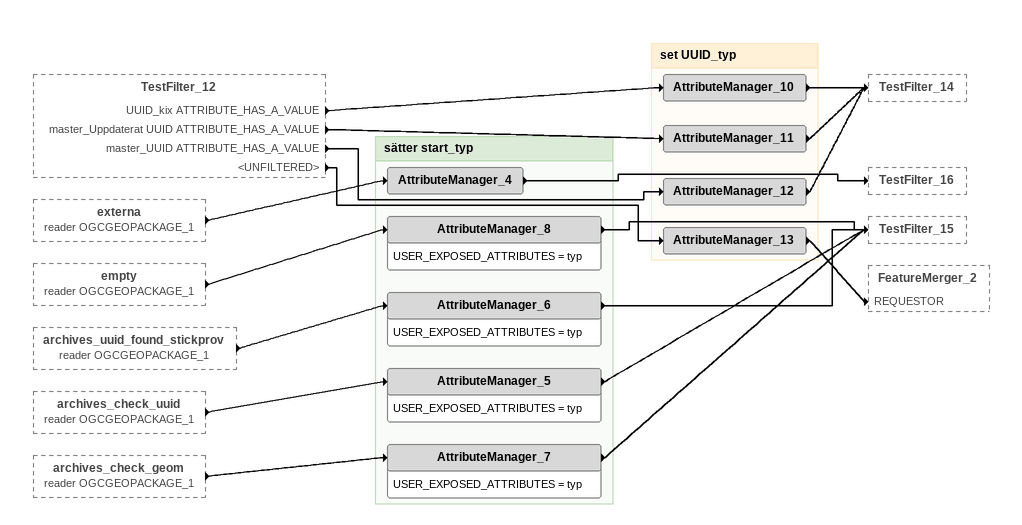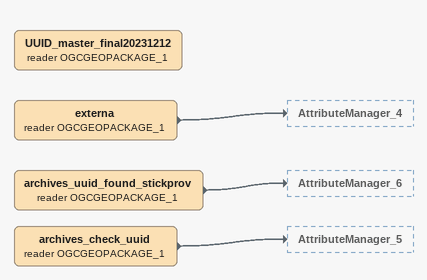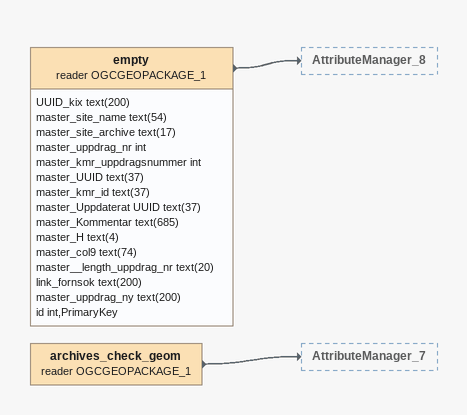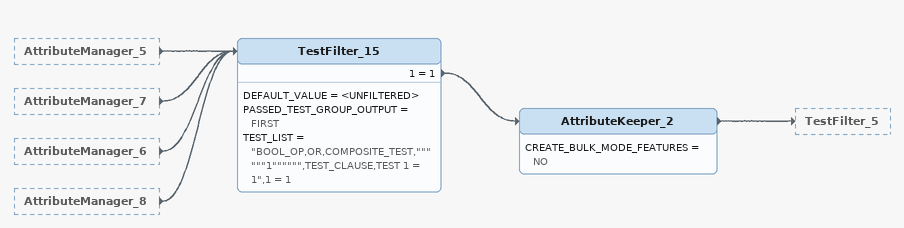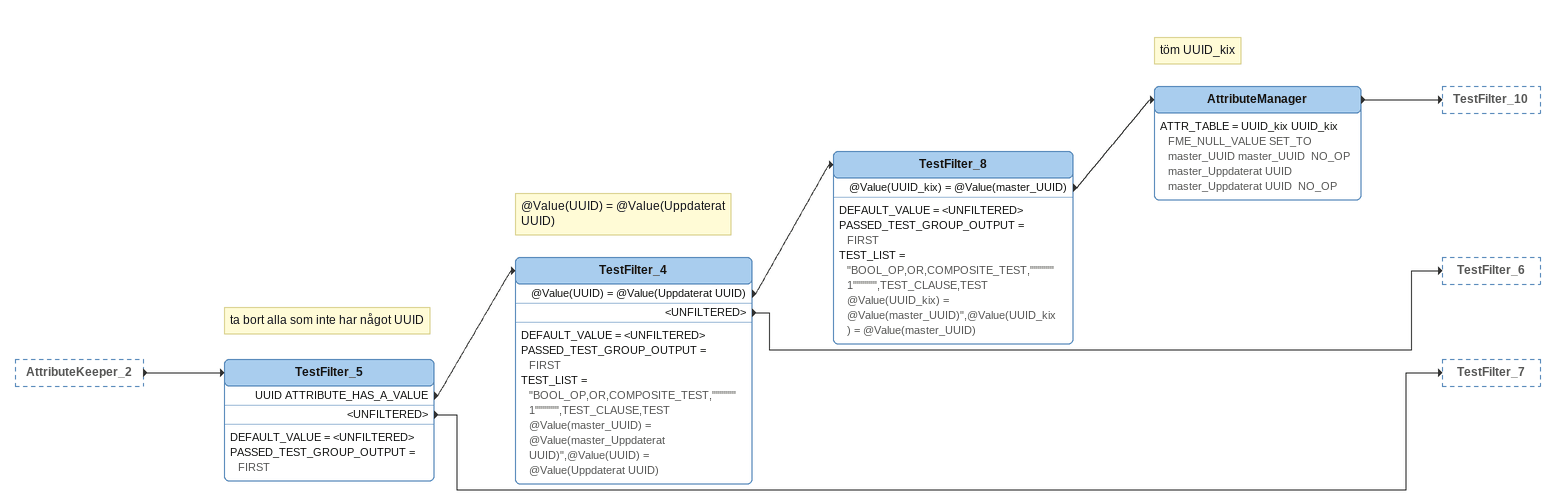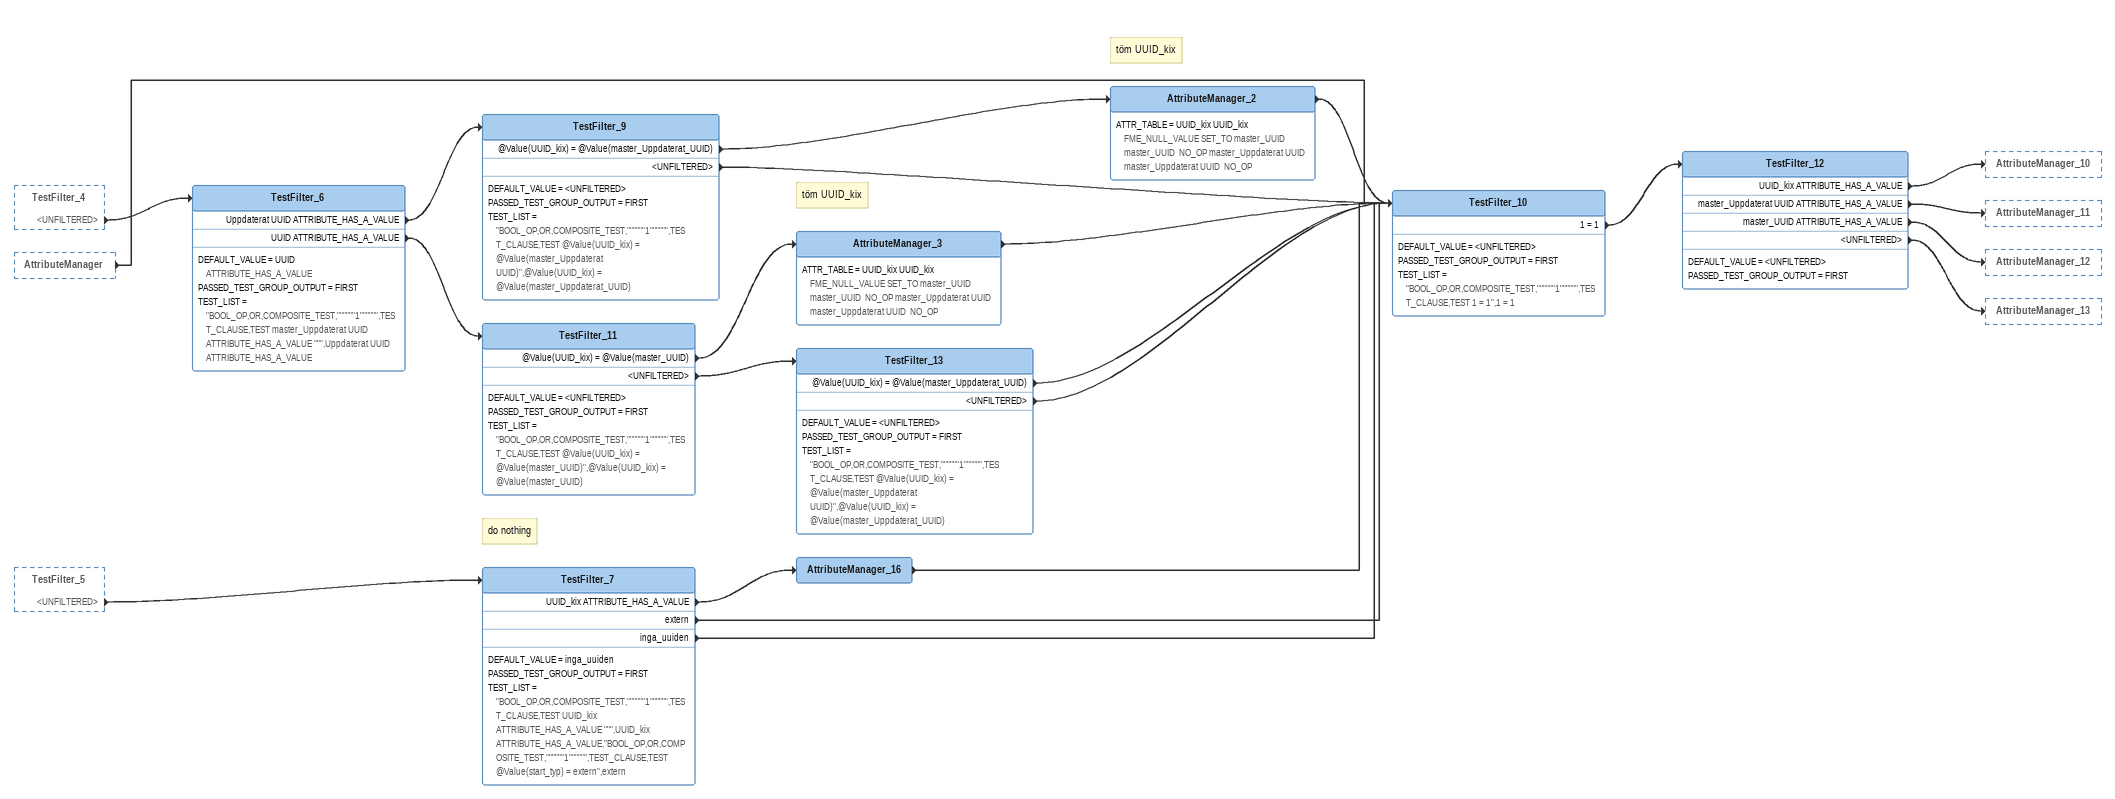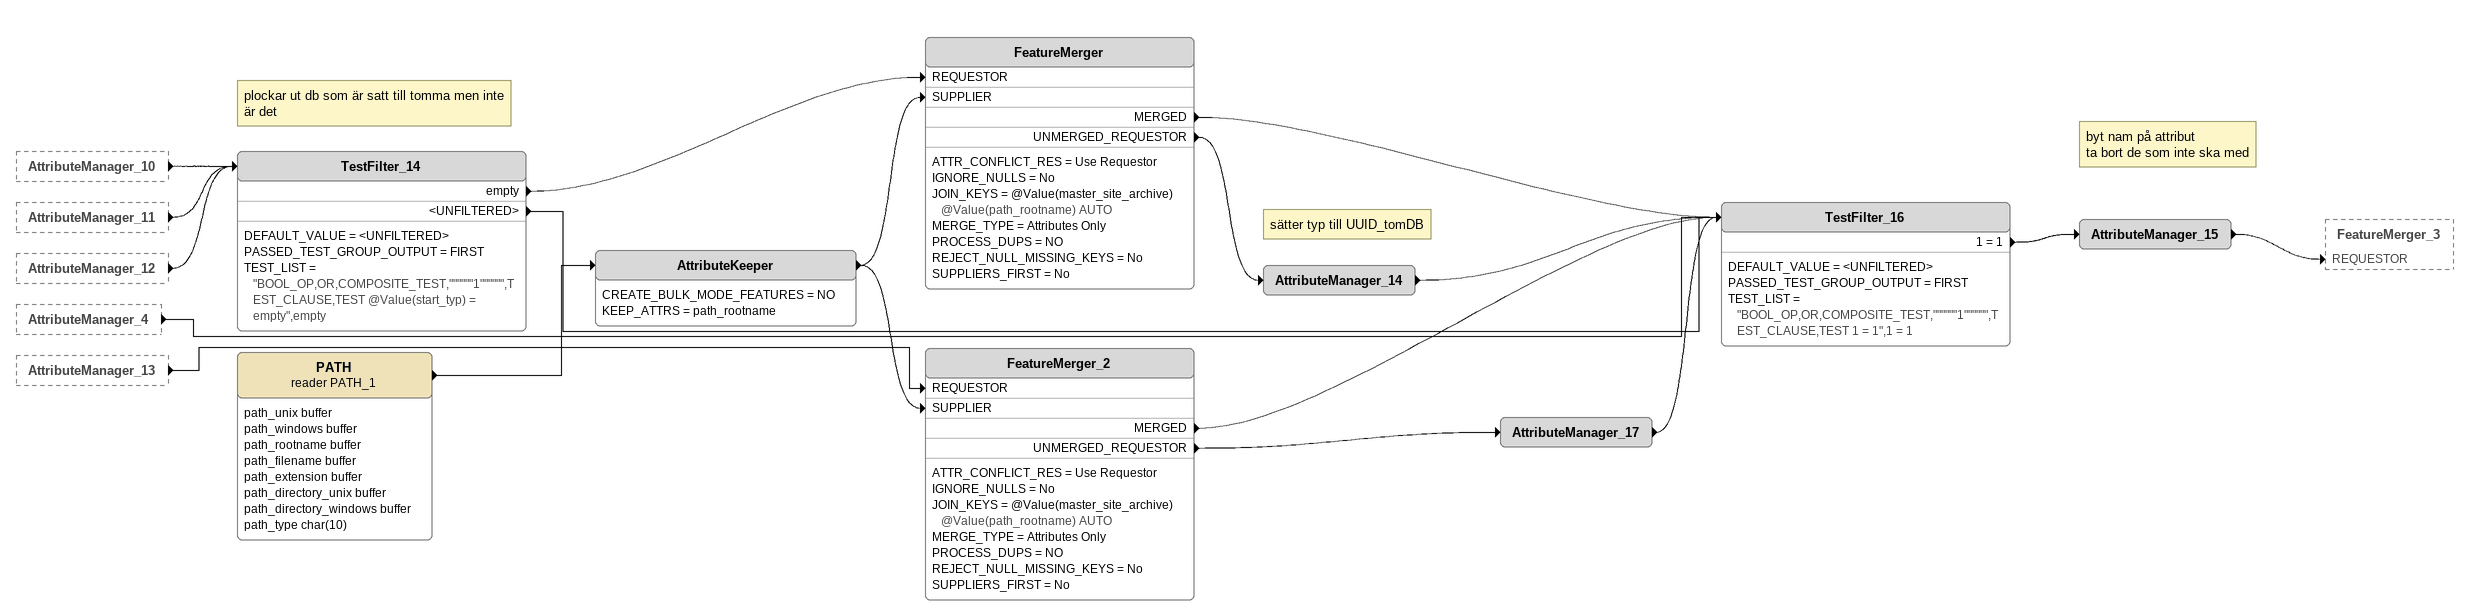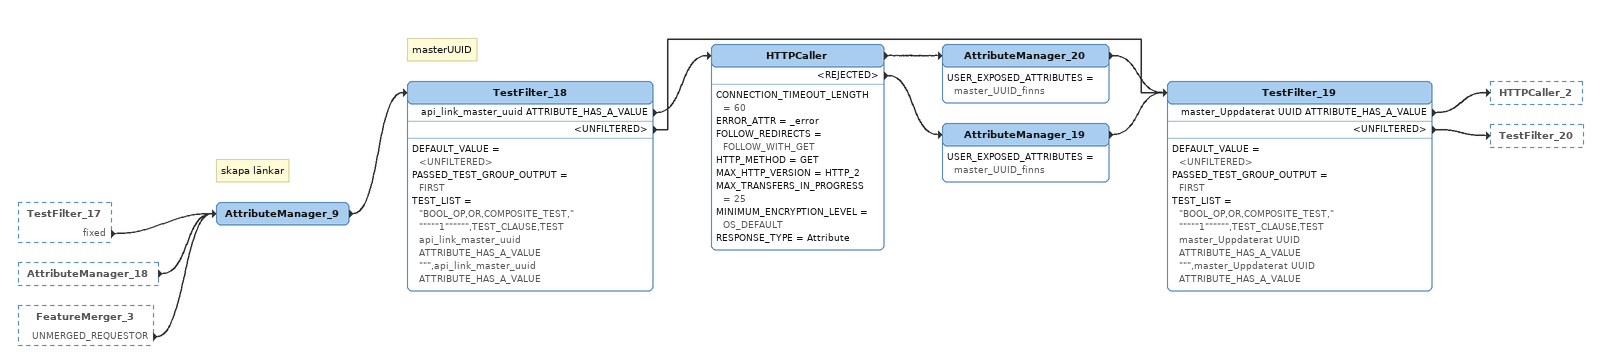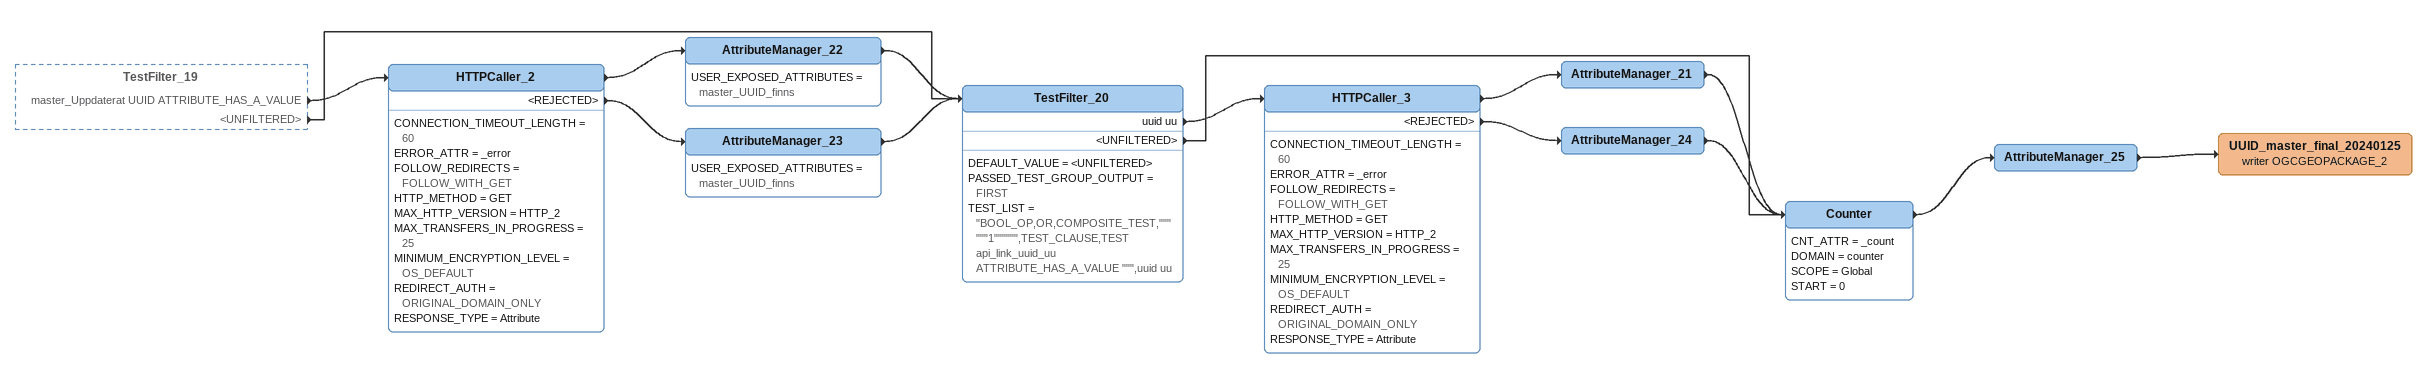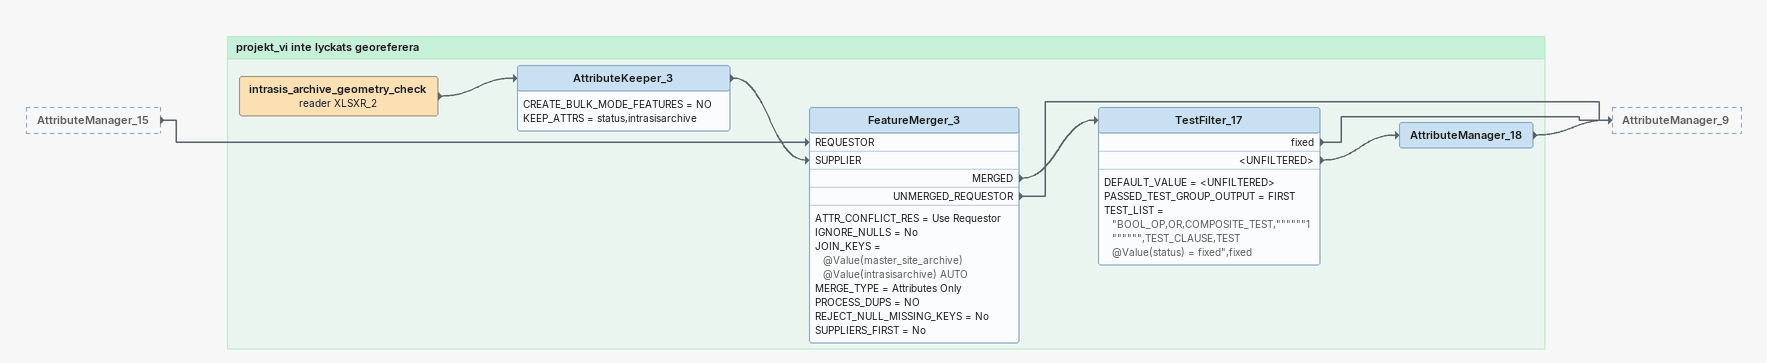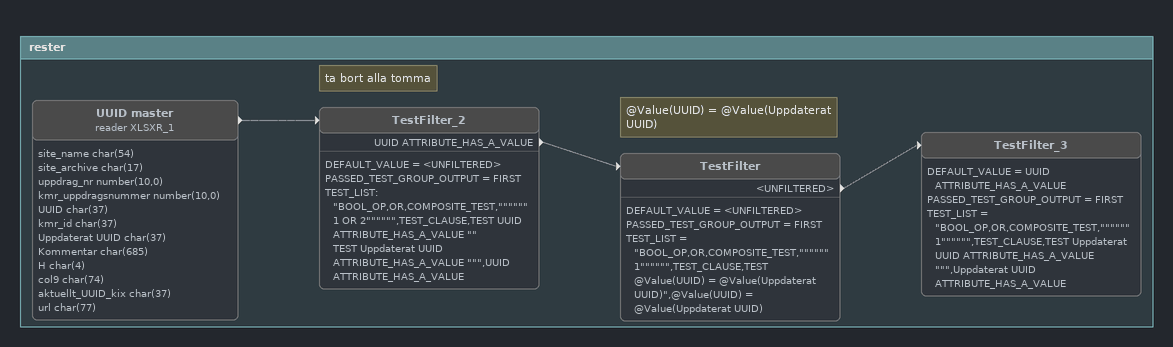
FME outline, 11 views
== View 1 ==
TestFilter_12 [outside]
    UUID_kix ATTRIBUTE_HAS_A_VALUE -> AttributeManager_10
    master_Uppdaterat UUID ATTRIBUTE_HAS_A_VALUE -> AttributeManager_11
    master_UUID ATTRIBUTE_HAS_A_VALUE -> AttributeManager_12
    <UNFILTERED> -> AttributeManager_13
externa (reader OGCGEOPACKAGE_1) [outside]
    -> AttributeManager_4
empty (reader OGCGEOPACKAGE_1) [outside]
    -> AttributeManager_8
archives_uuid_found_stickprov (reader OGCGEOPACKAGE_1) [outside]
    -> AttributeManager_6
archives_check_uuid (reader OGCGEOPACKAGE_1) [outside]
    -> AttributeManager_5
archives_check_geom (reader OGCGEOPACKAGE_1) [outside]
    -> AttributeManager_7

Bookmark: sätter start_typ
AttributeManager_4
    -> TestFilter_16
AttributeManager_6
    USER_EXPOSED_ATTRIBUTES = typ
    -> TestFilter_15
AttributeManager_5
    USER_EXPOSED_ATTRIBUTES = typ
    -> TestFilter_15
AttributeManager_7
    USER_EXPOSED_ATTRIBUTES = typ
    -> TestFilter_15
AttributeManager_8
    USER_EXPOSED_ATTRIBUTES = typ
    -> TestFilter_15

Bookmark: set UUID_typ
AttributeManager_10
    -> TestFilter_14
AttributeManager_11
    -> TestFilter_14
AttributeManager_12
    -> TestFilter_14
AttributeManager_13
    -> FeatureMerger_2 [REQUESTOR]

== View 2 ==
UUID_master_final20231212 (reader OGCGEOPACKAGE_1)
externa (reader OGCGEOPACKAGE_1)
    -> AttributeManager_4
archives_uuid_found_stickprov (reader OGCGEOPACKAGE_1)
    -> AttributeManager_6
archives_check_uuid (reader OGCGEOPACKAGE_1)
    -> AttributeManager_5

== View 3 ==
archives_check_geom (reader OGCGEOPACKAGE_1)
    -> AttributeManager_7
empty (reader OGCGEOPACKAGE_1)
    attributes: UUID_kix text(200), master_site_name text(54), master_site_archive text(17), master_uppdrag_nr int, master_kmr_uppdragsnummer int, master_UUID text(37), master_kmr_id text(37), master_Uppdaterat UUID text(37), master_Kommentar text(685), master_H text(4), master_col9 text(74), master__length_uppdrag_nr text(20), link_fornsok text(200), master_uppdrag_ny text(200), id int,PrimaryKey
    -> AttributeManager_8

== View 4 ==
AttributeManager_5 [outside]
    -> TestFilter_15
AttributeManager_7 [outside]
    -> TestFilter_15
AttributeManager_6 [outside]
    -> TestFilter_15
AttributeManager_8 [outside]
    -> TestFilter_15
TestFilter_15
    DEFAULT_VALUE = <UNFILTERED>
    PASSED_TEST_GROUP_OUTPUT = FIRST
    TEST_LIST = "BOOL_OP,OR,COMPOSITE_TEST,""""""1"""""",TEST_CLAUSE,TEST 1 = 1",1 = 1
    1 = 1 -> AttributeKeeper_2
AttributeKeeper_2
    CREATE_BULK_MODE_FEATURES = NO
    -> TestFilter_5

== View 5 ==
AttributeKeeper_2 [outside]
    -> TestFilter_5
Note: ta bort alla som inte har något UUID
TestFilter_5
    DEFAULT_VALUE = <UNFILTERED>
    PASSED_TEST_GROUP_OUTPUT = FIRST
    UUID ATTRIBUTE_HAS_A_VALUE -> TestFilter_4
    <UNFILTERED> -> TestFilter_7
Note: @Value(UUID) = @Value(Uppdaterat UUID)
TestFilter_4
    DEFAULT_VALUE = <UNFILTERED>
    PASSED_TEST_GROUP_OUTPUT = FIRST
    TEST_LIST = "BOOL_OP,OR,COMPOSITE_TEST,""""""1"""""",TEST_CLAUSE,TEST @Value(master_UUID) = @Value(master_Uppdaterat UUID)",@Value(UUID) = @Value(Uppdaterat UUID)
    @Value(UUID) = @Value(Uppdaterat UUID) -> TestFilter_8
    <UNFILTERED> -> TestFilter_6
TestFilter_8
    DEFAULT_VALUE = <UNFILTERED>
    PASSED_TEST_GROUP_OUTPUT = FIRST
    TEST_LIST = "BOOL_OP,OR,COMPOSITE_TEST,""""""1"""""",TEST_CLAUSE,TEST @Value(UUID_kix) = @Value(master_UUID)",@Value(UUID_kix) = @Value(master_UUID)
    @Value(UUID_kix) = @Value(master_UUID) -> AttributeManager
Note: töm UUID_kix
AttributeManager
    ATTR_TABLE = UUID_kix UUID_kix FME_NULL_VALUE SET_TO master_UUID master_UUID  NO_OP master_Uppdaterat UUID master_Uppdaterat UUID  NO_OP
    -> TestFilter_10

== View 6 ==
TestFilter_4 [outside]
    <UNFILTERED> -> TestFilter_6
AttributeManager [outside]
    -> TestFilter_10
TestFilter_5 [outside]
    <UNFILTERED> -> TestFilter_7
TestFilter_6
    DEFAULT_VALUE = UUID ATTRIBUTE_HAS_A_VALUE
    PASSED_TEST_GROUP_OUTPUT = FIRST
    TEST_LIST = "BOOL_OP,OR,COMPOSITE_TEST,""""""1"""""",TEST_CLAUSE,TEST master_Uppdaterat UUID ATTRIBUTE_HAS_A_VALUE """,Uppdaterat UUID ATTRIBUTE_HAS_A_VALUE
    Uppdaterat UUID ATTRIBUTE_HAS_A_VALUE -> TestFilter_9
    UUID ATTRIBUTE_HAS_A_VALUE -> TestFilter_11
TestFilter_9
    DEFAULT_VALUE = <UNFILTERED>
    PASSED_TEST_GROUP_OUTPUT = FIRST
    TEST_LIST = "BOOL_OP,OR,COMPOSITE_TEST,""""""1"""""",TEST_CLAUSE,TEST @Value(UUID_kix) = @Value(master_Uppdaterat UUID)",@Value(UUID_kix) = @Value(master_Uppdaterat_UUID)
    @Value(UUID_kix) = @Value(master_Uppdaterat_UUID) -> AttributeManager_2
    <UNFILTERED> -> TestFilter_10
Note: töm UUID_kix
AttributeManager_2
    ATTR_TABLE = UUID_kix UUID_kix FME_NULL_VALUE SET_TO master_UUID master_UUID  NO_OP master_Uppdaterat UUID master_Uppdaterat UUID  NO_OP
    -> TestFilter_10
TestFilter_11
    DEFAULT_VALUE = <UNFILTERED>
    PASSED_TEST_GROUP_OUTPUT = FIRST
    TEST_LIST = "BOOL_OP,OR,COMPOSITE_TEST,""""""1"""""",TEST_CLAUSE,TEST @Value(UUID_kix) = @Value(master_UUID)",@Value(UUID_kix) = @Value(master_UUID)
    @Value(UUID_kix) = @Value(master_UUID) -> AttributeManager_3
    <UNFILTERED> -> TestFilter_13
Note: töm UUID_kix
AttributeManager_3
    ATTR_TABLE = UUID_kix UUID_kix FME_NULL_VALUE SET_TO master_UUID master_UUID  NO_OP master_Uppdaterat UUID master_Uppdaterat UUID  NO_OP
    -> TestFilter_10
TestFilter_13
    DEFAULT_VALUE = <UNFILTERED>
    PASSED_TEST_GROUP_OUTPUT = FIRST
    TEST_LIST = "BOOL_OP,OR,COMPOSITE_TEST,""""""1"""""",TEST_CLAUSE,TEST @Value(UUID_kix) = @Value(master_Uppdaterat UUID)",@Value(UUID_kix) = @Value(master_Uppdaterat_UUID)
    @Value(UUID_kix) = @Value(master_Uppdaterat_UUID) -> TestFilter_10
    <UNFILTERED> -> TestFilter_10
Note: do nothing
TestFilter_7
    DEFAULT_VALUE = inga_uuiden
    PASSED_TEST_GROUP_OUTPUT = FIRST
    TEST_LIST = "BOOL_OP,OR,COMPOSITE_TEST,""""""1"""""",TEST_CLAUSE,TEST UUID_kix ATTRIBUTE_HAS_A_VALUE """,UUID_kix ATTRIBUTE_HAS_A_VALUE,"BOOL_OP,OR,COMPOSITE_TEST,""""""1"""""",TEST_CLAUSE,TEST @Value(start_typ) = extern",extern
    UUID_kix ATTRIBUTE_HAS_A_VALUE -> AttributeManager_16
    extern -> TestFilter_10
    inga_uuiden -> TestFilter_10
AttributeManager_16
    -> TestFilter_10
TestFilter_10
    DEFAULT_VALUE = <UNFILTERED>
    PASSED_TEST_GROUP_OUTPUT = FIRST
    TEST_LIST = "BOOL_OP,OR,COMPOSITE_TEST,""""""1"""""",TEST_CLAUSE,TEST 1 = 1",1 = 1
    1 = 1 -> TestFilter_12
TestFilter_12
    DEFAULT_VALUE = <UNFILTERED>
    PASSED_TEST_GROUP_OUTPUT = FIRST
    UUID_kix ATTRIBUTE_HAS_A_VALUE -> AttributeManager_10
    master_Uppdaterat UUID ATTRIBUTE_HAS_A_VALUE -> AttributeManager_11
    master_UUID ATTRIBUTE_HAS_A_VALUE -> AttributeManager_12
    <UNFILTERED> -> AttributeManager_13

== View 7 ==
AttributeManager_10 [outside]
    -> TestFilter_14
AttributeManager_11 [outside]
    -> TestFilter_14
AttributeManager_12 [outside]
    -> TestFilter_14
AttributeManager_4 [outside]
    -> TestFilter_16
AttributeManager_13 [outside]
    -> FeatureMerger_2 [REQUESTOR]
Note: plockar ut db som är satt till tomma men inte är det
TestFilter_14
    DEFAULT_VALUE = <UNFILTERED>
    PASSED_TEST_GROUP_OUTPUT = FIRST
    TEST_LIST = "BOOL_OP,OR,COMPOSITE_TEST,""""""1"""""",TEST_CLAUSE,TEST @Value(start_typ) = empty",empty
    empty -> FeatureMerger [REQUESTOR]
    <UNFILTERED> -> TestFilter_16
PATH (reader PATH_1)
    attributes: path_unix buffer, path_windows buffer, path_rootname buffer, path_filename buffer, path_extension buffer, path_directory_unix buffer, path_directory_windows buffer, path_type char(10)
    -> AttributeKeeper
AttributeKeeper
    CREATE_BULK_MODE_FEATURES = NO
    KEEP_ATTRS = path_rootname
    -> FeatureMerger [SUPPLIER]
    -> FeatureMerger_2 [SUPPLIER]
FeatureMerger
    ATTR_CONFLICT_RES = Use Requestor
    IGNORE_NULLS = No
    JOIN_KEYS = @Value(master_site_archive) @Value(path_rootname) AUTO
    MERGE_TYPE = Attributes Only
    PROCESS_DUPS = NO
    REJECT_NULL_MISSING_KEYS = No
    SUPPLIERS_FIRST = No
    MERGED -> TestFilter_16
    UNMERGED_REQUESTOR -> AttributeManager_14
Note: sätter typ till UUID_tomDB
AttributeManager_14
    -> TestFilter_16
FeatureMerger_2
    ATTR_CONFLICT_RES = Use Requestor
    IGNORE_NULLS = No
    JOIN_KEYS = @Value(master_site_archive) @Value(path_rootname) AUTO
    MERGE_TYPE = Attributes Only
    PROCESS_DUPS = NO
    REJECT_NULL_MISSING_KEYS = No
    SUPPLIERS_FIRST = No
    MERGED -> TestFilter_16
    UNMERGED_REQUESTOR -> AttributeManager_17
AttributeManager_17
    -> TestFilter_16
TestFilter_16
    DEFAULT_VALUE = <UNFILTERED>
    PASSED_TEST_GROUP_OUTPUT = FIRST
    TEST_LIST = "BOOL_OP,OR,COMPOSITE_TEST,""""""1"""""",TEST_CLAUSE,TEST 1 = 1",1 = 1
    1 = 1 -> AttributeManager_15
Note: byt nam på attribut / ta bort de som inte ska med
AttributeManager_15
    -> FeatureMerger_3 [REQUESTOR]

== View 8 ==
TestFilter_17 [outside]
    fixed -> AttributeManager_9
AttributeManager_18 [outside]
    -> AttributeManager_9
FeatureMerger_3 [outside]
    UNMERGED_REQUESTOR -> AttributeManager_9
Note: skapa länkar
AttributeManager_9
    -> TestFilter_18
Note: masterUUID
TestFilter_18
    DEFAULT_VALUE = <UNFILTERED>
    PASSED_TEST_GROUP_OUTPUT = FIRST
    TEST_LIST = "BOOL_OP,OR,COMPOSITE_TEST,""""""1"""""",TEST_CLAUSE,TEST api_link_master_uuid ATTRIBUTE_HAS_A_VALUE """,api_link_master_uuid ATTRIBUTE_HAS_A_VALUE
    api_link_master_uuid ATTRIBUTE_HAS_A_VALUE -> HTTPCaller
    <UNFILTERED> -> TestFilter_19
HTTPCaller
    CONNECTION_TIMEOUT_LENGTH = 60
    ERROR_ATTR = _error
    FOLLOW_REDIRECTS = FOLLOW_WITH_GET
    HTTP_METHOD = GET
    MAX_HTTP_VERSION = HTTP_2
    MAX_TRANSFERS_IN_PROGRESS = 25
    MINIMUM_ENCRYPTION_LEVEL = OS_DEFAULT
    RESPONSE_TYPE = Attribute
    -> AttributeManager_20
    <REJECTED> -> AttributeManager_19
AttributeManager_20
    USER_EXPOSED_ATTRIBUTES = master_UUID_finns
    -> TestFilter_19
AttributeManager_19
    USER_EXPOSED_ATTRIBUTES = master_UUID_finns
    -> TestFilter_19
TestFilter_19
    DEFAULT_VALUE = <UNFILTERED>
    PASSED_TEST_GROUP_OUTPUT = FIRST
    TEST_LIST = "BOOL_OP,OR,COMPOSITE_TEST,""""""1"""""",TEST_CLAUSE,TEST master_Uppdaterat UUID ATTRIBUTE_HAS_A_VALUE """,master_Uppdaterat UUID ATTRIBUTE_HAS_A_VALUE
    master_Uppdaterat UUID ATTRIBUTE_HAS_A_VALUE -> HTTPCaller_2
    <UNFILTERED> -> TestFilter_20

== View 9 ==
TestFilter_19 [outside]
    master_Uppdaterat UUID ATTRIBUTE_HAS_A_VALUE -> HTTPCaller_2
    <UNFILTERED> -> TestFilter_20
HTTPCaller_2
    CONNECTION_TIMEOUT_LENGTH = 60
    ERROR_ATTR = _error
    FOLLOW_REDIRECTS = FOLLOW_WITH_GET
    HTTP_METHOD = GET
    MAX_HTTP_VERSION = HTTP_2
    MAX_TRANSFERS_IN_PROGRESS = 25
    MINIMUM_ENCRYPTION_LEVEL = OS_DEFAULT
    REDIRECT_AUTH = ORIGINAL_DOMAIN_ONLY
    RESPONSE_TYPE = Attribute
    -> AttributeManager_22
    <REJECTED> -> AttributeManager_23
AttributeManager_22
    USER_EXPOSED_ATTRIBUTES = master_UUID_finns
    -> TestFilter_20
AttributeManager_23
    USER_EXPOSED_ATTRIBUTES = master_UUID_finns
    -> TestFilter_20
TestFilter_20
    DEFAULT_VALUE = <UNFILTERED>
    PASSED_TEST_GROUP_OUTPUT = FIRST
    TEST_LIST = "BOOL_OP,OR,COMPOSITE_TEST,""""""1"""""",TEST_CLAUSE,TEST api_link_uuid_uu ATTRIBUTE_HAS_A_VALUE """,uuid uu
    uuid uu -> HTTPCaller_3
    <UNFILTERED> -> Counter
HTTPCaller_3
    CONNECTION_TIMEOUT_LENGTH = 60
    ERROR_ATTR = _error
    FOLLOW_REDIRECTS = FOLLOW_WITH_GET
    HTTP_METHOD = GET
    MAX_HTTP_VERSION = HTTP_2
    MAX_TRANSFERS_IN_PROGRESS = 25
    MINIMUM_ENCRYPTION_LEVEL = OS_DEFAULT
    REDIRECT_AUTH = ORIGINAL_DOMAIN_ONLY
    RESPONSE_TYPE = Attribute
    -> AttributeManager_21
    <REJECTED> -> AttributeManager_24
AttributeManager_21
    -> Counter
AttributeManager_24
    -> Counter
Counter
    CNT_ATTR = _count
    DOMAIN = counter
    SCOPE = Global
    START = 0
    -> AttributeManager_25
AttributeManager_25
    -> UUID_master_final_20240125 (writer OGCGEOPACKAGE_2)
UUID_master_final_20240125 (writer OGCGEOPACKAGE_2)

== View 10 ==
AttributeManager_15 [outside]
    -> FeatureMerger_3 [REQUESTOR]

Bookmark: projekt_vi inte lyckats georeferera
intrasis_archive_geometry_check (reader XLSXR_2)
    -> AttributeKeeper_3
AttributeKeeper_3
    CREATE_BULK_MODE_FEATURES = NO
    KEEP_ATTRS = status,intrasisarchive
    -> FeatureMerger_3 [SUPPLIER]
FeatureMerger_3
    ATTR_CONFLICT_RES = Use Requestor
    IGNORE_NULLS = No
    JOIN_KEYS = @Value(master_site_archive) @Value(intrasisarchive) AUTO
    MERGE_TYPE = Attributes Only
    PROCESS_DUPS = NO
    REJECT_NULL_MISSING_KEYS = No
    SUPPLIERS_FIRST = No
    MERGED -> TestFilter_17
    UNMERGED_REQUESTOR -> AttributeManager_9
TestFilter_17
    DEFAULT_VALUE = <UNFILTERED>
    PASSED_TEST_GROUP_OUTPUT = FIRST
    TEST_LIST = "BOOL_OP,OR,COMPOSITE_TEST,""""""1"""""",TEST_CLAUSE,TEST @Value(status) = fixed",fixed
    fixed -> AttributeManager_9
    <UNFILTERED> -> AttributeManager_18
AttributeManager_18
    -> AttributeManager_9

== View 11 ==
Bookmark: rester
UUID master (reader XLSXR_1) [off]
    attributes: site_name char(54), site_archive char(17), uppdrag_nr number(10,0), kmr_uppdragsnummer number(10,0), UUID char(37), kmr_id char(37), Uppdaterat UUID char(37), Kommentar char(685), H char(4), col9 char(74), aktuellt_UUID_kix char(37), url char(77)
    -> TestFilter_2 [off]
Note: ta bort alla tomma
TestFilter_2 [off]
    DEFAULT_VALUE = <UNFILTERED>
    PASSED_TEST_GROUP_OUTPUT = FIRST
    TEST_LIST:
      "BOOL_OP,OR,COMPOSITE_TEST,""""""1 OR 2"""""",TEST_CLAUSE,TEST UUID ATTRIBUTE_HAS_A_VALUE ""
      TEST Uppdaterat UUID ATTRIBUTE_HAS_A_VALUE """,UUID ATTRIBUTE_HAS_A_VALUE
    UUID ATTRIBUTE_HAS_A_VALUE -> TestFilter [off]
Note: @Value(UUID) = @Value(Uppdaterat UUID)
TestFilter [off]
    DEFAULT_VALUE = <UNFILTERED>
    PASSED_TEST_GROUP_OUTPUT = FIRST
    TEST_LIST = "BOOL_OP,OR,COMPOSITE_TEST,""""""1"""""",TEST_CLAUSE,TEST @Value(UUID) = @Value(Uppdaterat UUID)",@Value(UUID) = @Value(Uppdaterat UUID)
    <UNFILTERED> -> TestFilter_3 [off]
TestFilter_3 [off]
    DEFAULT_VALUE = UUID ATTRIBUTE_HAS_A_VALUE
    PASSED_TEST_GROUP_OUTPUT = FIRST
    TEST_LIST = "BOOL_OP,OR,COMPOSITE_TEST,""""""1"""""",TEST_CLAUSE,TEST Uppdaterat UUID ATTRIBUTE_HAS_A_VALUE """,Uppdaterat UUID ATTRIBUTE_HAS_A_VALUE
